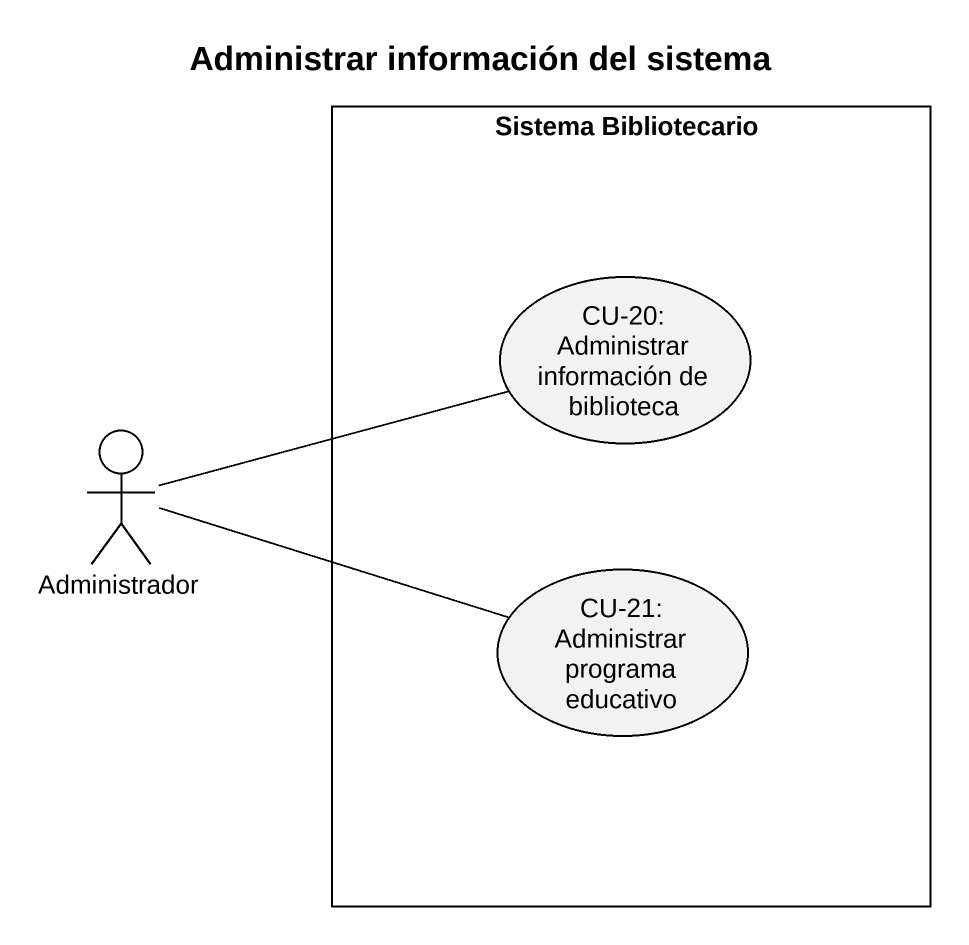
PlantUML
@startuml
title Administrar información del sistema
rectangle "Sistema Bibliotecario" as Sistema_Bibliotecario {
  usecase "CU-20: Administrar información de biblioteca" as CU_20_Administrar
  usecase "CU-21: Administrar programa educativo" as CU_21_Administrar_programa
}
actor Administrador
Administrador -right- CU_20_Administrar
Administrador -right- CU_21_Administrar_programa
@enduml
